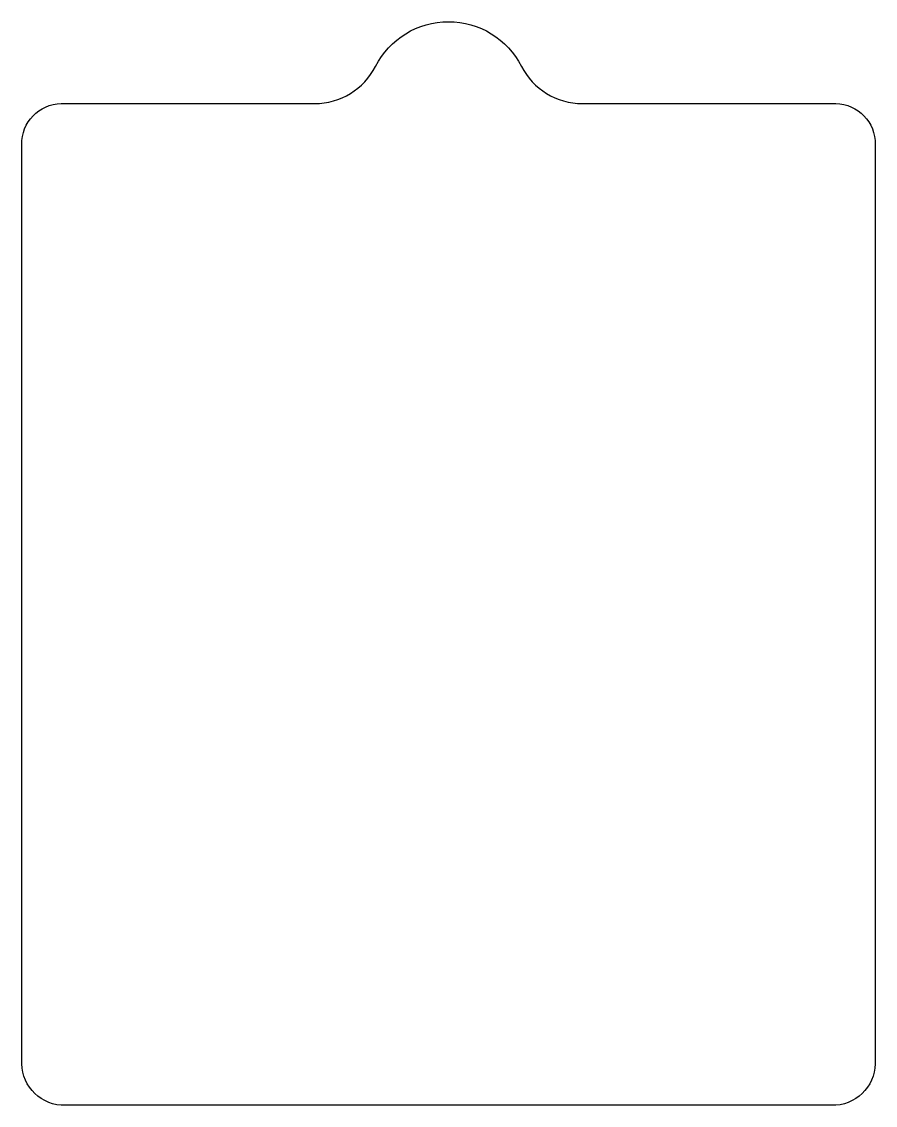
# Model space of a CAD drawing. Extents: x 617.5 to 680.1, y 149.9 to 229.3.
import ezdxf

# ---------------------------------------------------------------- set-up
doc = ezdxf.new("R2010")
doc.units = 0
doc.layers.add('DEFAULT', color=7, linetype='CONTINUOUS')

msp = doc.modelspace()

# ---------------------------------------------------------------- linework, layer by layer
at = {"layer": 'DEFAULT'}
msp.add_lwpolyline([(658.599, 223.274), (677.181, 223.274, -0.413994), (680.067, 220.274), (680.067, 153.237, -0.41076), (677.181, 149.87), (620.421, 149.87, -0.41076), (617.535, 153.237), (617.535, 220.274, -0.413994), (620.421, 223.274), (639.003, 223.274, 0.281861), (643.457, 226.001, -0.612372), (654.145, 226.001, 0.281861)], format="xyb", close=True, dxfattribs=at)

doc.saveas('drawing.dxf')
